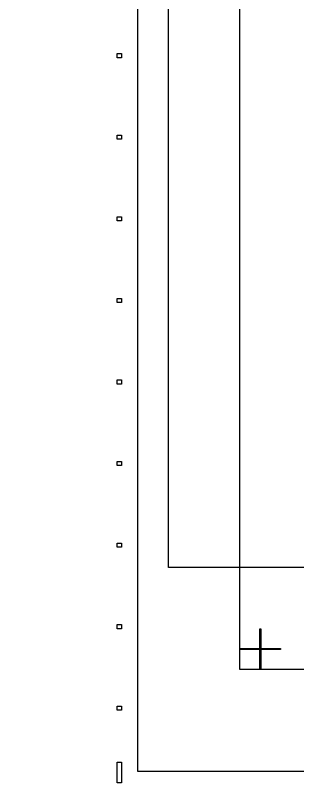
# Model space of a CAD drawing. Extents: x -50000 to 50000, y -50000 to 50000.
# Drawn here: x -29300 to -27916, y 28850 to 32608 of the extents above; entities that cross this region are included whole.
import ezdxf

# ---------------------------------------------------------------- set-up
doc = ezdxf.new("R2010")
doc.units = 0
for name, color, linetype in [('BASEMETAL3', 16, 'CONTINUOUS'), ('FRAME', 14, 'CONTINUOUS'), ('MARKERS', 8, 'CONTINUOUS'), ('XOR', 5, 'CONTINUOUS')]:
    doc.layers.add(name, color=color, linetype=linetype)

# ---------------------------------------------------------------- blocks, each defined once
blk = doc.blocks.new('CHIP_RESONATOR1')
at = {"layer": 'BASEMETAL3'}
blk.add_lwpolyline([(150, 1000), (150, 6000), (6850, 6000), (6850, 1000)], close=True, dxfattribs=at)
at = {"layer": 'FRAME'}
for points in [[(0, 0), (0, 7000), (7000, 7000), (7000, 0)], [(500, 500), (500, 6500), (6500, 6500), (6500, 500)]]:
    blk.add_lwpolyline(points, close=True, dxfattribs=at)
at = {"layer": 'MARKERS'}
for points in [[(597.5, 602.5), (597.5, 700), (602.5, 700), (602.5, 602.5)], [(500, 597.5), (500, 602.5), (700, 602.5), (700, 597.5)], [(597.5, 500), (597.5, 597.5), (602.5, 597.5), (602.5, 500)]]:
    blk.add_lwpolyline(points, close=True, dxfattribs=at)
blk = doc.blocks.new('DICINGBORDER')
at = {"layer": 'XOR'}
for points in [[(0, 3600), (0, 3620), (20, 3620), (20, 3600)], [(0, 3200), (0, 3220), (20, 3220), (20, 3200)], [(0, 2800), (0, 2820), (20, 2820), (20, 2800)], [(0, 2400), (0, 2420), (20, 2420), (20, 2400)], [(0, 2000), (0, 2020), (20, 2020), (20, 2000)], [(0, 1600), (0, 1620), (20, 1620), (20, 1600)], [(0, 1200), (0, 1220), (20, 1220), (20, 1200)], [(0, 800), (0, 820), (20, 820), (20, 800)], [(0, 400), (0, 420), (20, 420), (20, 400)], [(0, 45), (0, 145), (20, 145), (20, 45)]]:
    blk.add_lwpolyline(points, close=True, dxfattribs=at)

msp = doc.modelspace()

# ---------------------------------------------------------------- linework, layer by layer
at = {"layer": 'FRAME'}
for radius in [50000, 49000]:
    msp.add_circle((0, 0), radius, dxfattribs=at)

# ---------------------------------------------------------------- block references
for name, p in [('DICINGBORDER', (-28800, 28800)), ('CHIP_RESONATOR1', (-28700, 28900))]:
    msp.add_blockref(name, p)

doc.saveas('drawing.dxf')
